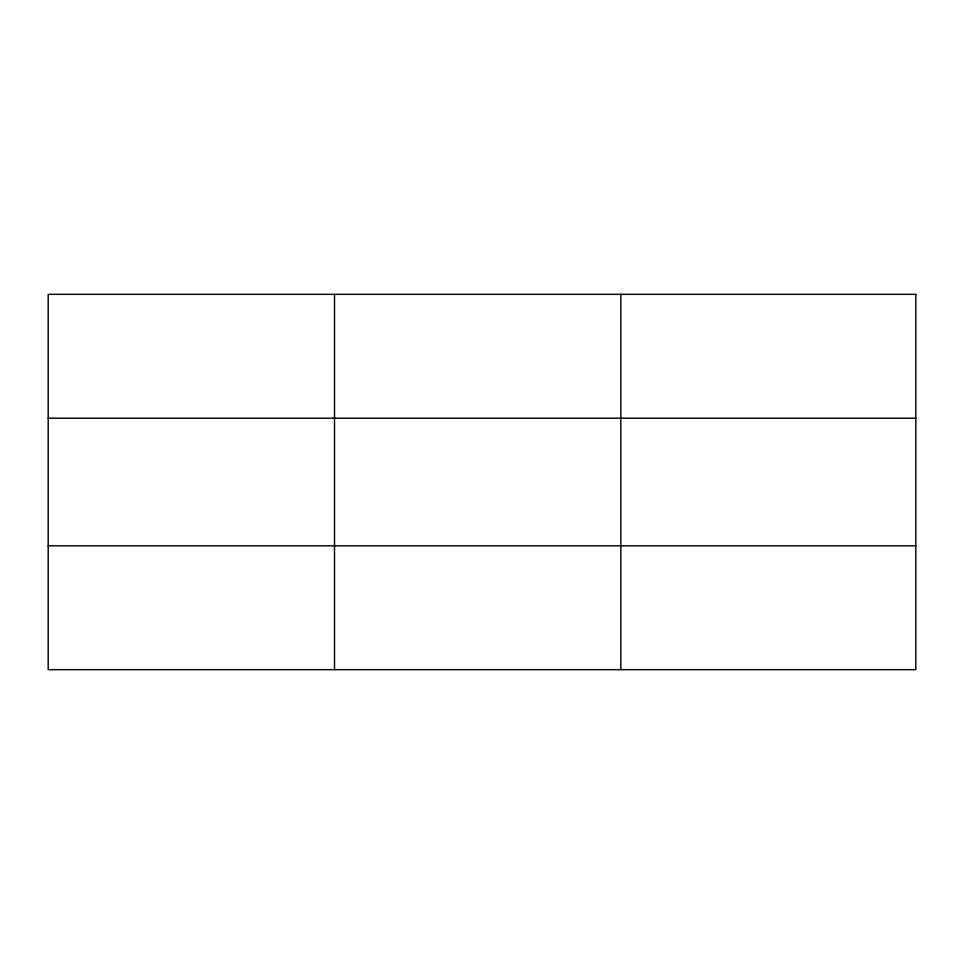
<?xml version="1.0" encoding="UTF-8"?>
<svg xmlns="http://www.w3.org/2000/svg" width="964" height="964" viewBox="0 0 964 964"><rect width="100%" height="100%" fill="white"/><g stroke="black" fill="none" stroke-linecap="round" stroke-linejoin="round"><path stroke-width="1.45" d="M334.508 294.345L334.508 669.655M620.816 294.345L620.816 669.655M48.2 418.195L915.8 418.195M48.2 545.805L915.8 545.805M915.8 294.345L915.8 669.655L48.2 669.655L48.2 294.345L915.8 294.345"/></g></svg>
